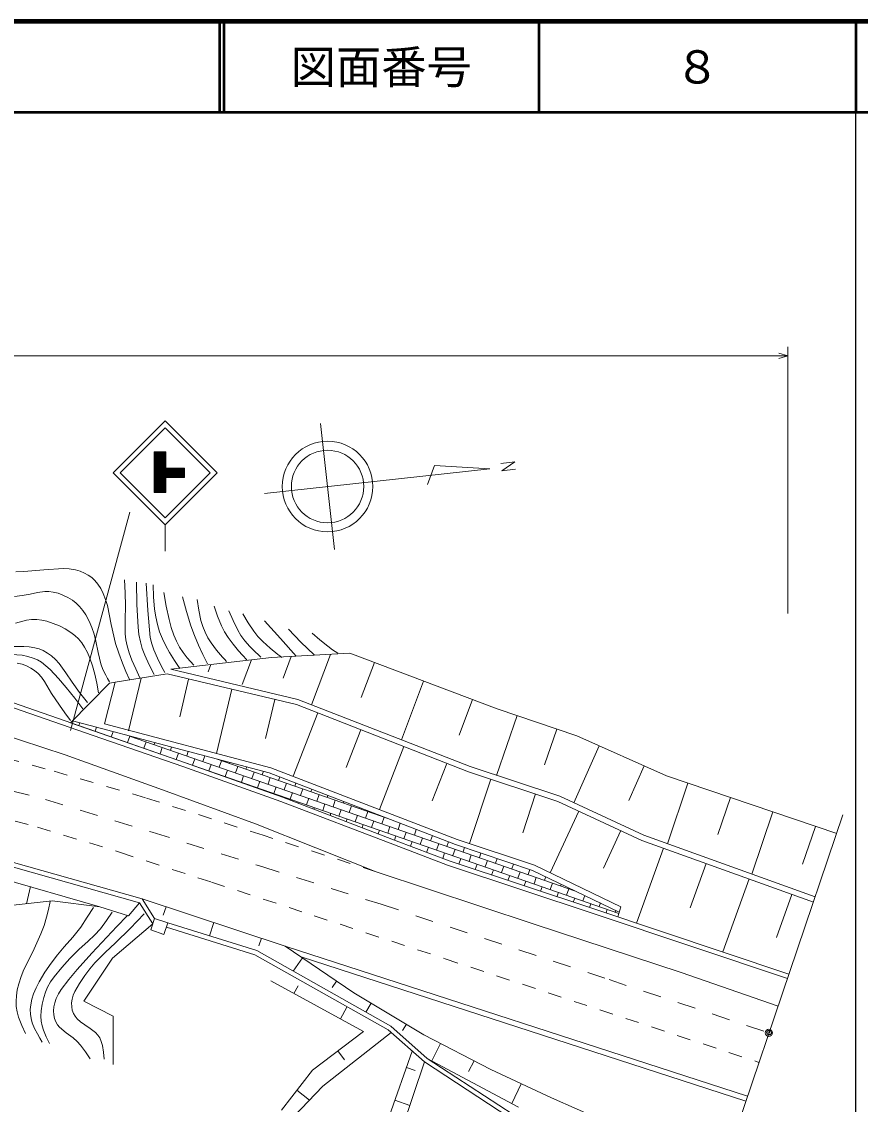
# Model space of a CAD drawing. Units: millimetres, scale not verified. Extents: x 40000 to 680000, y 20000 to 380000.
# Drawn here: x 486926 to 579500, y 260481 to 380000 of the extents above; entities that cross this region are included whole.
import ezdxf
from ezdxf.enums import TextEntityAlignment as Align

# ---------------------------------------------------------------- set-up
doc = ezdxf.new("R2010")
doc.units = ezdxf.units.MM
doc.header["$LTSCALE"] = 1000
doc.header["$PDMODE"] = 32
doc.header["$PDSIZE"] = 500
doc.linetypes.add('USER4', pattern=[3, 1.5, -1.5])
doc.linetypes.add('USER5', pattern=[4, 2, -2])
for name, color, linetype, lineweight in [('M-BGD', 7, 'Continuous', 13), ('M-BMK', 2, 'USER5', 13), ('M-BMK-OTRS', 5, 'Continuous', 13), ('M-BMK-SRVR', 3, 'Continuous', 13), ('M-STR-HTXT', 7, 'Continuous', 13), ('M-STR-STRC', 7, 'Continuous', 13), ('M-TTL', 2, 'Continuous', 140), ('M-TTL-BAND', 7, 'Continuous', 25), ('M-TTL-LINE', 7, 'Continuous', 50)]:
    doc.layers.add(name, color=color, linetype=linetype, lineweight=lineweight)
doc.layers.add('M-OTRS', color=6, linetype='Continuous')
doc.layers.add('M-TTL-TXT', color=7, linetype='Continuous')
doc.styles.add('ＭＳ ゴシック', font='')
doc.styles.get('ＭＳ ゴシック').set_extended_font_data('MS Gothic')

# ---------------------------------------------------------------- blocks, each defined once
blk = doc.blocks.new('BUHIN1[131]')
at = {"color": 3, "linetype": 'Continuous', "lineweight": 13}
for radius in [398, 12]:
    blk.add_circle((0, 0), radius, dxfattribs=at)

msp = doc.modelspace()

# ---------------------------------------------------------------- hatches: boundary and pattern name
at = {"layer": 'M-STR-STRC'}
h = msp.add_hatch(dxfattribs=at)
h.set_pattern_fill('USER', color=256, style=0, pattern_type=2)
h.set_pattern_definition([(225, (502839, 332521), (70.7107, -70.7107), [])])
h.paths.add_polyline_path([(501544, 328034), (502839, 328034), (502839, 329673), (504910, 329673), (504910, 330709), (502839, 330709), (502839, 332521), (501544, 332521)])

# ---------------------------------------------------------------- linework, layer by layer
at = {"layer": 'M-BGD'}
for p, q in [((503391, 308508), (514519, 309794)), ((514519, 309794), (523163, 310269)), ((516680, 309913), (515786, 307543)), ((521002, 310150), (518901, 304580)), ((523163, 310269), (539406, 304142)), ((503391, 308508), (517426, 305189)), ((507812, 309019), (507508, 308215)), ((512283, 309536), (511267, 306841)), ((525870, 309248), (524419, 305400)), ((497234, 307081), (502978, 307989)), ((500106, 307535), (498732, 301725)), ((502978, 307989), (517247, 304614)), ((505356, 307427), (504370, 303256)), ((531284, 307206), (528841, 300730)), ((481514, 306350), (494985, 301681)), ((492333, 302600), (496616, 306983)), ((497234, 307081), (496062, 302494)), ((496616, 306983), (497234, 307081)), ((510113, 306302), (508440, 299229)), ((481365, 305872), (494821, 301208)), ((514869, 305177), (513848, 300860)), ((517426, 305189), (536448, 297758)), ((536698, 305163), (535218, 301240)), ((519622, 303687), (516894, 296703)), ((517247, 304614), (536244, 297194)), ((539406, 304142), (548192, 301150)), ((492333, 302600), (504896, 298231)), ((514260, 297074), (492532, 302804)), ((493336, 302592), (493230, 302288)), ((496062, 302494), (514445, 297646)), ((541602, 303394), (539355, 296796)), ((483042, 301901), (491736, 299082)), ((494821, 301208), (504731, 297760)), ((494985, 301681), (504896, 298231)), ((495179, 302106), (495025, 301664)), ((497022, 301620), (496820, 301040)), ((524371, 301832), (522740, 297655)), ((545995, 301898), (544655, 297963)), ((498864, 301132), (498614, 300416)), ((498836, 301142), (548062, 284024)), ((499786, 300891), (499761, 300820)), ((500658, 300508), (500409, 299791)), ((501629, 300405), (501556, 300196)), ((550673, 300046), (547881, 293770)), ((548192, 301150), (558118, 296733)), ((491736, 299082), (502458, 295213)), ((502453, 299884), (502204, 299167)), ((503471, 299919), (503351, 299572)), ((504248, 299260), (503999, 298543)), ((505314, 299433), (505145, 298948)), ((507157, 298947), (506940, 298324)), ((529120, 299976), (526410, 293038)), ((504731, 297760), (515536, 293922)), ((504896, 298231), (515709, 294391)), ((504896, 298231), (552854, 281555)), ((506043, 298636), (505794, 297919)), ((506691, 297607), (506687, 297595)), ((507838, 298011), (507589, 297295)), ((508395, 298621), (527458, 291992)), ((508984, 298416), (508735, 297699)), ((509921, 298218), (509882, 298104)), ((510779, 297792), (510530, 297075)), ((511764, 297732), (511677, 297480)), ((514445, 297646), (535011, 289726)), ((533870, 298121), (532249, 293972)), ((536448, 297758), (546335, 294487)), ((555636, 297838), (553940, 294025)), ((508486, 296983), (508478, 296959)), ((509633, 297387), (509383, 296671)), ((511427, 296763), (511178, 296047)), ((512574, 297168), (512325, 296451)), ((513607, 297246), (513471, 296856)), ((514369, 296544), (514120, 295827)), ((534808, 289162), (514260, 297074)), ((515406, 296633), (515266, 296231)), ((536244, 297194), (546114, 293928)), ((558118, 296733), (576887, 290372)), ((502458, 295213), (512738, 291455)), ((510281, 296359), (510268, 296323)), ((512076, 295735), (512059, 295687)), ((513222, 296139), (512973, 295423)), ((515017, 295515), (514768, 294799)), ((516164, 295919), (515914, 295203)), ((517180, 295950), (517061, 295607)), ((517958, 295295), (517709, 294579)), ((518954, 295266), (518856, 294983)), ((538712, 296377), (536362, 289273)), ((560464, 295938), (558198, 289251)), ((513870, 295111), (513850, 295051)), ((515665, 294487), (515641, 294416)), ((515709, 294391), (528247, 289580)), ((516812, 294891), (516563, 294174)), ((518607, 294267), (518358, 293550)), ((519753, 294671), (519504, 293955)), ((520729, 294583), (520651, 294359)), ((521548, 294047), (521299, 293331)), ((543647, 294745), (542232, 290469)), ((546335, 294487), (555619, 290180)), ((565156, 294348), (563778, 290282)), ((515536, 293922), (528069, 289113)), ((517460, 293862), (517416, 293736)), ((519255, 293238), (519191, 293055)), ((520401, 293643), (520152, 292926)), ((522196, 293019), (521947, 292302)), ((522503, 293900), (522445, 293735)), ((523343, 293423), (523094, 292707)), ((524277, 293217), (524240, 293111)), ((548433, 292852), (545268, 286031)), ((546114, 293928), (555390, 289624)), ((521050, 292614), (520966, 292374)), ((522845, 291990), (522741, 291693)), ((523991, 292394), (523742, 291678)), ((525138, 292799), (524889, 292082)), ((525786, 291770), (525537, 291054)), ((526051, 292534), (526035, 292487)), ((526933, 292175), (526683, 291458)), ((569849, 292757), (567522, 285891)), ((512738, 291455), (526057, 286149)), ((524639, 291366), (524516, 291012)), ((526434, 290742), (526291, 290331)), ((527581, 291146), (527332, 290430)), ((528713, 291509), (528478, 290834)), ((529376, 290522), (529126, 289806)), ((530487, 290826), (530273, 290210)), ((553071, 290700), (551155, 286571)), ((574541, 291167), (573127, 286993)), ((528229, 290118), (528066, 289649)), ((528247, 289580), (534114, 287350)), ((530024, 289494), (529843, 288973)), ((531170, 289898), (530921, 289182)), ((532261, 290142), (532068, 289586)), ((532965, 289274), (532716, 288557)), ((534036, 289459), (533863, 288962)), ((535011, 289726), (543526, 286867)), ((555390, 289624), (574317, 282804)), ((555619, 290180), (574510, 283373)), ((499919, 282740), (479504, 288489)), ((500239, 283169), (479625, 288974)), ((528069, 289113), (533947, 286878)), ((531819, 288870), (531620, 288298)), ((533614, 288245), (533397, 287622)), ((534760, 288650), (534511, 287933)), ((543300, 286310), (534808, 289162)), ((535825, 288820), (535657, 288338)), ((537627, 288215), (537452, 287714)), ((557756, 288772), (554774, 280496)), ((533947, 286878), (550241, 281486)), ((534114, 287350), (550399, 281961)), ((535408, 287621), (535190, 286993)), ((536555, 288026), (536306, 287309)), ((537203, 286997), (536994, 286395)), ((538350, 287402), (538101, 286685)), ((539428, 287610), (539247, 287090)), ((541230, 287005), (541042, 286465)), ((543526, 286867), (553058, 282292)), ((562488, 287067), (560722, 282166)), ((495567, 282283), (480347, 286683)), ((526057, 286149), (543373, 280401)), ((538998, 286373), (538798, 285797)), ((540145, 286777), (539895, 286061)), ((540793, 285749), (540602, 285200)), ((541939, 286153), (541690, 285437)), ((543031, 286400), (542837, 285841)), ((552896, 281704), (543300, 286310)), ((487450, 282627), (487901, 284535)), ((542588, 285125), (542406, 284602)), ((543734, 285529), (543485, 284813)), ((544382, 284501), (544210, 284004)), ((544767, 285606), (544632, 285217)), ((545529, 284905), (545280, 284189)), ((546491, 284778), (546426, 284593)), ((567220, 285362), (564315, 277301)), ((546177, 283877), (546014, 283406)), ((547324, 284281), (547075, 283565)), ((549077, 283537), (548870, 282940)), ((571952, 283657), (570232, 278885)), ((473320, 281075), (490276, 282937)), ((490276, 282937), (495567, 282283)), ((495567, 282283), (498718, 281273)), ((498718, 281273), (499919, 282740)), ((501400, 280390), (499919, 282740)), ((500239, 283169), (516026, 277952)), ((501606, 281001), (500239, 283169)), ((502870, 282300), (502563, 281368)), ((547972, 283253), (547818, 282808)), ((549767, 282628), (549622, 282211)), ((550801, 282710), (550664, 282316)), ((553058, 282292), (552749, 281174)), ((501177, 279731), (501606, 281001)), ((501606, 281001), (503052, 280512)), ((550241, 281486), (571457, 274383)), ((550399, 281961), (571618, 274856)), ((551562, 282004), (551426, 281613)), ((552525, 281882), (552459, 281692)), ((496943, 276625), (501400, 280390)), ((502623, 279242), (501177, 279731)), ((503052, 280512), (502623, 279242)), ((512677, 276998), (502903, 280035)), ((512876, 277460), (503052, 280512)), ((508133, 280561), (507645, 279085)), ((543373, 280401), (559733, 275040)), ((513395, 278822), (513119, 277985)), ((527665, 269109), (512876, 277460)), ((516026, 277952), (523577, 272809)), ((516026, 277952), (567047, 261395)), ((493802, 271877), (496943, 276625)), ((527374, 268699), (512677, 276998)), ((517914, 276666), (516905, 275185)), ((517795, 276747), (566854, 260827)), ((559733, 275040), (570418, 271323)), ((514426, 274113), (524661, 268516)), ((521689, 274094), (521213, 273396)), ((516985, 272714), (517440, 273546)), ((523577, 272809), (531325, 268160)), ((497016, 270197), (493802, 271877)), ((525514, 271646), (524921, 270658)), ((497016, 264864), (497016, 270197)), ((522103, 269915), (522808, 271205)), ((531704, 265560), (527665, 269109)), ((529388, 269322), (528981, 268643)), ((524661, 268516), (519011, 264252)), ((520184, 262493), (527717, 268398)), ((531400, 265161), (527374, 268699)), ((531325, 268160), (538711, 264326)), ((533171, 267201), (532186, 265302)), ((521836, 266384), (522575, 265405)), ((527486, 259134), (530041, 266355)), ((541782, 260163), (531704, 265560)), ((541178, 259370), (531704, 265560)), ((519011, 264252), (515599, 259827)), ((531400, 265161), (528872, 257695)), ((529403, 264550), (530362, 264210)), ((540815, 259010), (531400, 265161)), ((536864, 265285), (536258, 264116)), ((538711, 264326), (545408, 261184)), ((516985, 259134), (520184, 262493)), ((517305, 262040), (518716, 260952)), ((542060, 262755), (541032, 260565)), ((528125, 260940), (529773, 260356)), ((545408, 261184), (551075, 258711))]:
    msp.add_line(p, q, dxfattribs=at)
at = {"layer": 'M-BGD', "linetype": 'USER4'}
for p, q in [((489525, 297534), (478803, 300408)), ((500596, 294329), (489525, 297534)), ((513584, 290184), (500596, 294329)), ((480401, 293274), (488666, 291096)), ((488666, 291096), (497826, 288277)), ((526057, 286149), (513584, 290184)), ((497826, 288277), (507884, 285010)), ((507884, 285010), (519223, 281294)), ((519223, 281294), (533658, 276554)), ((533658, 276554), (568309, 265113))]:
    msp.add_line(p, q, dxfattribs=at)
at = {"layer": 'M-BGD'}
for points in [[(486274, 319271), (487171, 319284), (489357, 319485), (491534, 319625), (492188, 319582), (492851, 319476), (493371, 319335), (493875, 319135), (494285, 318911), (494660, 318637), (495020, 318293), (495339, 317904), (495655, 317416), (495928, 316883), (496192, 316220), (496396, 315545), (496816, 313446), (497296, 311360), (497640, 310269), (498040, 309199), (498430, 308281), (498842, 307364)], [(498261, 318388), (498355, 316954), (498390, 315502), (498336, 313951), (498344, 312415), (498419, 311750), (498554, 311095), (498786, 310307), (499083, 309520), (499513, 308547), (499977, 307579)], [(499591, 318131), (499650, 315660), (499770, 313162), (499870, 312339), (500029, 311531), (500242, 310799), (500516, 310074), (501014, 308991), (501564, 307922)], [(500663, 318002), (500862, 315001), (501122, 312001), (501288, 311320), (501515, 310645), (501911, 309719), (502366, 308808), (502541, 308476), (502722, 308137)], [(486118, 316537), (486986, 316638), (487851, 316799), (488667, 316977), (489482, 317093), (489936, 317095), (490398, 317036), (490944, 316898), (491477, 316699), (492026, 316438), (492542, 316126), (492946, 315817), (493318, 315455), (493685, 315003), (494008, 314507), (494363, 313829), (494667, 313120), (494918, 312384), (495114, 311621), (495356, 310360), (495657, 309111), (495901, 308473), (496206, 307846), (496406, 307476), (496612, 307107)], [(501435, 317831), (501485, 316491), (501596, 315147), (501726, 314298), (501916, 313457), (502157, 312660), (502455, 311883), (502823, 311107), (503250, 310350), (503809, 309472), (504395, 308608)], [(502636, 316973), (502884, 315493), (503193, 314010), (503432, 313132), (503730, 312265), (504020, 311594), (504366, 310944), (504759, 310348), (505209, 309777), (505570, 309361), (505939, 308952)], [(504695, 316501), (505122, 314886), (505606, 313292), (505998, 312226), (506451, 311170), (506934, 310148), (507440, 309123)], [(506282, 316201), (506467, 315043), (506711, 313902), (506909, 313238), (507166, 312590), (507479, 311991), (507847, 311417), (508447, 310629), (509111, 309859), (509322, 309623), (509542, 309380)], [(508170, 315472), (508556, 314368), (508995, 313295), (509323, 312649), (509707, 312025), (510255, 311279), (510860, 310555), (511313, 310051), (511773, 309552)], [(509799, 314957), (510262, 313880), (510774, 312838), (511134, 312234), (511549, 311657), (512110, 311015), (512727, 310401), (513021, 310126), (513317, 309852)], [(511344, 314614), (511919, 313647), (512541, 312720), (513013, 312133), (513532, 311586), (514345, 310847), (515212, 310140), (515418, 309978), (515633, 309809)], [(486245, 313617), (487463, 313943), (488030, 313998), (488599, 313992), (489162, 313928), (489715, 313805), (490410, 313575), (491093, 313286), (491738, 312960), (492346, 312586), (492792, 312245), (493190, 311866), (493559, 311426), (493881, 310948), (494199, 310356), (494468, 309726), (494754, 308875), (494989, 307984), (495210, 306959), (495411, 305906)], [(513746, 313842), (515493, 311908), (517220, 309938)], [(516362, 312941), (517759, 311500), (519200, 310101), (519215, 310087), (519236, 310067)], [(518979, 312512), (519821, 311764), (520709, 311057), (521252, 310667), (521810, 310281)], [(494210, 304834), (493327, 305942), (492486, 307096), (491804, 308131), (491074, 309130), (490671, 309574), (490219, 309981), (489775, 310302), (489299, 310571), (488847, 310760), (488379, 310891), (487773, 310980), (487153, 311009), (485929, 311013)], [(484601, 310231), (486994, 310048), (487607, 309924), (488201, 309742), (488665, 309540), (489100, 309285), (489597, 308905), (490068, 308468), (490980, 307499), (491842, 306495), (492780, 305328), (493695, 304147)], [(486433, 309190), (486969, 309062), (487452, 308885), (487922, 308647), (488344, 308367), (488733, 308036), (489107, 307624), (489435, 307173), (490236, 305837), (491086, 304538), (491694, 303697), (492322, 302860)], [(487359, 268286), (486949, 269194), (486596, 270123), (486438, 270695), (486337, 271287), (486307, 271861), (486339, 272452), (486439, 273122), (486602, 273793), (486866, 274590), (487184, 275358), (488147, 277309), (489057, 279288), (489395, 280207), (489676, 281144), (489889, 282008), (490082, 282887)], [(494839, 282229), (494169, 281127), (493444, 280051), (492557, 278947), (491616, 277871), (490874, 276983), (490174, 276052), (489499, 275058), (488869, 274023), (488526, 273358), (488239, 272666), (488056, 272080), (487930, 271475), (487879, 270954), (487889, 270438), (487963, 269954), (488098, 269472), (488348, 268854), (488659, 268249), (488917, 267802), (489184, 267358)], [(496934, 281691), (496299, 280766), (495612, 279874), (494964, 279172), (494271, 278511), (493246, 277572), (492259, 276586), (491373, 275597), (490522, 274557), (490125, 273993), (489781, 273399), (489543, 272853), (489357, 272274), (489191, 271547), (489083, 270805), (489053, 270232), (489084, 269666), (489174, 269162), (489325, 268662), (489631, 267934), (489992, 267208)], [(494480, 265503), (493986, 266270), (493439, 267007), (493056, 267428), (492625, 267810), (491844, 268380), (491112, 268988), (490875, 269270), (490682, 269596), (490548, 269958), (490468, 270347), (490441, 270788), (490474, 271238), (490571, 271699), (490728, 272149), (490982, 272668), (491297, 273174), (492149, 274280), (493052, 275353), (494670, 277179), (496317, 278948), (497444, 280126), (498580, 281302)], [(500465, 281511), (498899, 279888), (497286, 278303), (496132, 277230), (495021, 276115), (494448, 275437), (493913, 274711), (493325, 273838), (492793, 272943), (492616, 272531), (492495, 272096), (492444, 271676), (492453, 271252), (492517, 270880), (492640, 270520), (492818, 270205), (493045, 269925), (493439, 269574), (493883, 269260), (494506, 268849), (495082, 268397), (495336, 268121), (495539, 267813), (495715, 267419), (495842, 266982), (495964, 266249), (496036, 265473)]]:
    msp.add_lwpolyline(points, dxfattribs=at)
at = {"layer": 'M-BMK'}
for p, q in [((474172, 298042), (489562, 294150)), ((489562, 294150), (501325, 290524)), ((501325, 290524), (513442, 286721)), ((513442, 286721), (526621, 282564)), ((526621, 282564), (551771, 274250)), ((551771, 274250), (569415, 268368))]:
    msp.add_line(p, q, dxfattribs=at)
at = {"layer": 'M-BMK-OTRS'}
msp.add_line((577585, 292427), (555959, 228748), dxfattribs=at)
at = {"layer": 'M-BMK-SRVR'}
for p, q in [((521458, 321725), (519928, 335641)), ((539831, 331225), (541365, 331393)), ((541365, 331393), (539914, 330428)), ((538585, 330649), (513735, 327918)), ((532512, 330987), (531737, 328890)), ((538585, 330649), (532512, 330987)), ((539914, 330428), (541453, 330605))]:
    msp.add_line(p, q, dxfattribs=at)
for radius in [5000, 4000]:
    msp.add_circle((520693, 328683), radius, dxfattribs=at)
at = {"layer": 'M-OTRS'}
msp.add_point((569432, 268399), dxfattribs=at)
at = {"layer": 'M-STR-HTXT'}
for p, q in [((279532, 343099), (571485, 343099)), ((571485, 344099), (571485, 314680))]:
    msp.add_line(p, q, dxfattribs=at)
msp.add_lwpolyline([(570485, 343387), (571485, 343099), (570485, 342814)], dxfattribs=at)
at = {"layer": 'M-STR-STRC'}
for p, q in [((502768, 335920), (497040, 330192)), ((508495, 330192), (502768, 335920)), ((502768, 335156), (497804, 330192)), ((507731, 330192), (502768, 335156)), ((501544, 332521), (501544, 328034)), ((502839, 332521), (501544, 332521)), ((502839, 330709), (502839, 332521)), ((502768, 324465), (497040, 330192)), ((502768, 325229), (497804, 330192)), ((502768, 324465), (508495, 330192)), ((502768, 325229), (507731, 330192)), ((502839, 330709), (504910, 330709)), ((504910, 330709), (504910, 329673)), ((502839, 328034), (502839, 329673)), ((502839, 329673), (504910, 329673)), ((501544, 328034), (502839, 328034)), ((492333, 301744), (498850, 325844)), ((502768, 321540), (502768, 324465))]:
    msp.add_line(p, q, dxfattribs=at)
at = {"layer": 'M-TTL'}
msp.add_line((680000, 380000), (40000, 380000), dxfattribs=at)
at = {"layer": 'M-TTL-BAND'}
msp.add_line((579000, 20000), (579000, 370000), dxfattribs=at)
at = {"layer": 'M-TTL-LINE'}
for p, q in [((508747, 380000), (508747, 370000)), ((509247, 380000), (509247, 370000)), ((543997, 380000), (543997, 370000)), ((579000, 380000), (579000, 370000)), ((40000, 370000), (680000, 370000))]:
    msp.add_line(p, q, dxfattribs=at)

# ---------------------------------------------------------------- block references
at = {"layer": 'M-BMK-SRVR'}
msp.add_blockref('BUHIN1[131]', (569405, 268374), dxfattribs=at)

# ---------------------------------------------------------------- texts
at = {"layer": 'M-TTL-TXT', "style": 'ＭＳ ゴシック'}
for s, p in [('図面番号', (526622, 375000)), ('８', (561497, 375000))]:
    msp.add_text(s, height=3666, dxfattribs=at).set_placement(p, align=Align.MIDDLE_CENTER)

doc.saveas('drawing.dxf')
